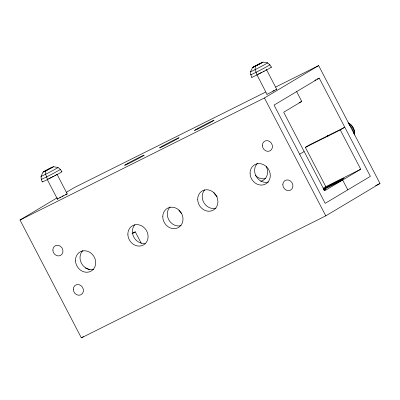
<?xml version="1.0" encoding="UTF-8"?>
<svg xmlns="http://www.w3.org/2000/svg" width="400" height="400" viewBox="0 0 400 400"><rect width="100%" height="100%" fill="white"/><g stroke="black" fill="none" stroke-linecap="round" stroke-linejoin="round"><path stroke-width="0.6" d="M61.9 171.685L60.325 169.38L58.005 167.47L53.46 166.72L48.005 169.355L43.03 172.16L41.045 176.32L41.275 179.32L42.26 181.93M271.405 67.085L269.83 64.785L267.51 62.87L262.965 62.12L257.51 64.76L252.535 67.56L250.55 71.72L250.785 74.72L251.765 77.33M53.46 166.72L43.03 172.16M56.99 174.245L67.215 193.89L57.395 199.015L57.94 198.63M262.965 62.12L252.535 67.56M256.9 74.705L267.01 94.31M266.495 69.645L276.72 89.295L266.905 94.415M56.445 174.625L56.88 174.35M265.95 70.03L266.385 69.755M50.65 168L45.84 170.875L45.61 174.23L47.56 179.505A11.08 0.35 -27.5 0 1 42.48 181.715M260.155 63.405L255.345 66.28L255.115 69.635L257.07 74.905A11.08 0.35 -27.5 0 1 251.985 77.115M275.67 87.06L318.635 65.605L380 183.48L325.785 215.85L81.365 337.88L20 220.005L57.205 197.79M66.24 192.395L74.215 187.635L265.625 92.075M20 220.005L264.425 97.975L318.635 65.605M319.235 78.125L274.055 105.1L325.19 203.33L370.37 176.355L319.235 78.125L317 79.24M296.645 91.61L301.76 101.435L283.685 112.225L324.595 190.81L360.735 169.23L340.285 129.94L344.8 127.24L309.885 144.675L305.365 147.37L325.82 186.665L323.16 188.25M132.785 233.335L135.295 231.84L141.33 243.43M299.625 154.215L304.14 151.515M81.365 337.88L83.49 336.61M54.73 175.595L55.71 175.05M263.075 71.62L264.235 70.995M59.655 197.665L60.82 197.04M323.585 189.6L342.665 180.02L347.78 189.845M52.305 176.885L53.57 176.22M51.88 177.105L48.77 178.675M261.81 72.285L258.275 74.075M62.08 196.375L63.36 195.715M272.865 91.115L274.07 90.505M43.61 171.755L52.88 167.125M253.115 67.155L262.385 62.525M314.77 80.355L315.885 79.8M298.985 102.82L301.76 101.435M131.97 233.5L135.295 231.84M305.365 147.37L340.285 129.94M325.82 186.665L360.735 169.23M375.535 185.71L380 183.48M65.62 194.585L67.215 193.89M47.395 179.3L47.94 179.065M275.95 89.595L276.72 89.295M323.525 189.4L325.205 188.735M85.25 268.02L89.865 269.84M264.425 97.975L325.785 215.85M47.17 179.365L57.68 199.56M57.615 167.585A9.57 0.3 -27.5 0 1 57.06 168.13L55.795 168.86A9.57 0.3 -27.5 0 1 47.705 173.17L43.805 175.12A9.57 0.3 -27.5 0 1 41.23 176.135M60.325 169.38A10.745 0.34 -27.5 0 1 59.27 170.125L57.845 170.945A10.745 0.34 -27.5 0 1 46.42 176.965A10.745 0.34 -27.5 0 1 41.49 179.11M61.445 171.815A11.08 0.35 -27.5 0 1 60.81 172.45L59.34 173.295A11.08 0.35 -27.5 0 1 47.56 179.505M348.005 122.935A9.57 8.42 59.2 0 1 351.94 125.765L353.335 127.83A9.57 8.42 59.2 0 1 354.25 134.935M348.125 122.99A10.745 9.46 59.2 0 1 351.565 125.72L353.135 128.045A10.745 9.46 59.2 0 1 354.37 134.985M348.995 124.6A11.08 9.75 59.2 0 1 350.65 126.195L352.27 128.585A11.08 9.75 59.2 0 1 353.64 133.525M327.43 136.125A5.54 4.875 59.2 0 1 328.645 135.73M267.12 62.99A9.57 0.3 -27.5 0 1 266.57 63.535L265.3 64.265A9.57 0.3 -27.5 0 1 257.21 68.575L253.31 70.52A9.57 0.3 -27.5 0 1 250.735 71.535M269.395 64.915A10.745 0.34 -27.5 0 1 268.775 65.525L267.35 66.345A10.745 0.34 -27.5 0 1 255.925 72.37A10.745 0.34 -27.5 0 1 250.995 74.515M270.955 67.22A11.08 0.35 -27.5 0 1 270.315 67.85L268.85 68.695A11.08 0.35 -27.5 0 1 257.07 74.905M324.45 189.615A11.08 0.35 -27.5 0 1 323.985 190.31M326.3 136.69A5.54 4.875 59.2 0 1 328.56 135.56M181.78 213.665A11.08 9.75 59.2 0 1 178.94 210.05M217.135 196.6A11.08 9.75 59.2 0 1 213.86 192.615M266.235 166.465A11.08 9.75 59.2 0 1 260.69 181.34M145.175 243.28A11.08 9.75 59.2 0 1 133.9 237.275A11.08 9.75 59.2 0 1 134.935 224.665M181.095 225.615A11.08 9.75 59.2 0 1 168.96 220.095A11.08 9.75 59.2 0 1 170.21 206.87M216.01 208.18A11.08 9.75 59.2 0 1 204.025 202.91A11.08 9.75 59.2 0 1 204.77 189.8M268.39 182.03A11.08 9.75 59.2 0 1 256.255 176.515A11.08 9.75 59.2 0 1 257.505 163.285M93.8 269.195A11.08 9.75 59.2 0 1 81.665 263.675A11.08 9.75 59.2 0 1 82.92 250.45M265.71 178.51A11.08 9.75 59.2 0 1 255.3 175.305M52.855 250.01A5.54 4.875 59.2 0 0 60.47 255.49A5.54 4.875 59.2 0 0 60.415 246.235A5.54 4.875 59.2 0 0 52.855 250.01M282.815 184.705A5.54 4.875 59.2 0 0 290.43 190.185A5.54 4.875 59.2 0 0 290.375 180.93A5.54 4.875 59.2 0 0 282.815 184.705M327.62 187.075A11.08 0.35 -27.5 0 0 343.845 178.435A11.08 0.35 -27.5 0 0 331.265 184.515A11.08 0.35 -27.5 0 0 327.62 187.075M73.31 289.305A5.54 4.875 59.2 0 0 80.925 294.785A5.54 4.875 59.2 0 0 80.87 285.53A5.54 4.875 59.2 0 0 73.31 289.305M262.36 145.415A5.54 4.875 59.2 0 0 269.975 150.895A5.54 4.875 59.2 0 0 269.92 141.64A5.54 4.875 59.2 0 0 262.36 145.415M127.86 234.22A11.08 9.75 59.2 0 0 143.09 245.18A11.08 9.75 59.2 0 0 142.98 226.675A11.08 9.75 59.2 0 0 127.86 234.22M162.775 216.79A11.08 9.75 59.2 0 0 178.005 227.75A11.08 9.75 59.2 0 0 177.895 209.24A11.08 9.75 59.2 0 0 162.775 216.79M197.695 199.355A11.08 9.75 59.2 0 0 212.925 210.315A11.08 9.75 59.2 0 0 212.815 191.81A11.08 9.75 59.2 0 0 197.695 199.355M250.07 173.205A11.08 9.75 59.2 0 0 265.3 184.165A11.08 9.75 59.2 0 0 265.19 165.66A11.08 9.75 59.2 0 0 250.07 173.205M75.48 260.37A11.08 9.75 59.2 0 0 90.715 271.33A11.08 9.75 59.2 0 0 90.6 252.825A11.08 9.75 59.2 0 0 75.48 260.37M127.78 163.97A11.08 0.35 -27.5 0 0 144 155.33A11.08 0.35 -27.5 0 0 131.425 161.41A11.08 0.35 -27.5 0 0 127.78 163.97M162.695 146.54A11.08 0.35 -27.5 0 0 178.92 137.895A11.08 0.35 -27.5 0 0 166.34 143.98A11.08 0.35 -27.5 0 0 162.695 146.54M197.615 129.105A11.08 0.35 -27.5 0 0 213.84 120.465A11.08 0.35 -27.5 0 0 201.26 126.545A11.08 0.35 -27.5 0 0 197.615 129.105"/></g></svg>
